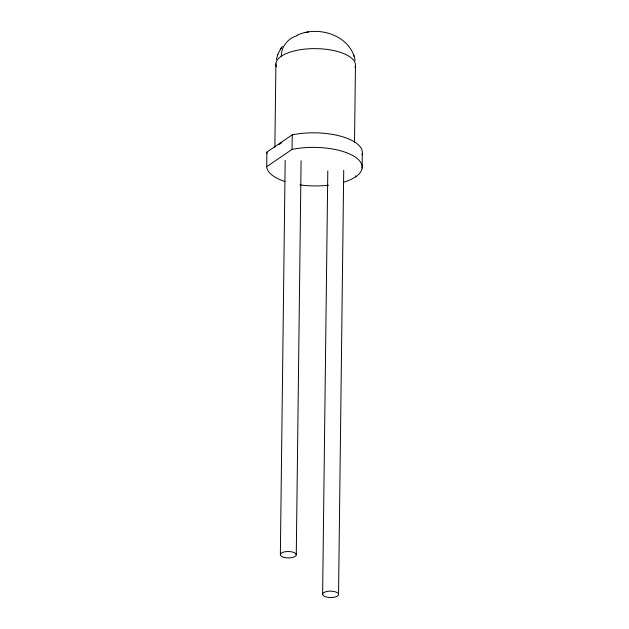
<?xml version="1.0" encoding="UTF-8"?>
<svg xmlns="http://www.w3.org/2000/svg" width="629" height="629" viewBox="0 0 629 629"><rect width="100%" height="100%" fill="white"/><g stroke="black" fill="none" stroke-linecap="round" stroke-linejoin="round"><path stroke-width="0.94" d="M284.992 181.537A47.765 19.279 0.7 0 1 266.688 166.677L266.861 152.108L292.241 134.834A47.765 19.279 0.7 0 1 341.61 136.469A47.765 19.279 0.7 0 1 362.045 154.852M274.873 147.296L275.895 63.82M280.361 554.55L285.173 160.403M266.688 166.677L292.06 149.395L292.241 134.834M296.275 554.896A7.965 3.216 0.7 0 0 284.536 551.853A7.965 3.216 0.7 0 0 284.143 557.412A7.965 3.216 0.7 0 0 296.275 554.896L301.087 160.749M322.622 594.161L327.795 170.907M338.536 594.507A7.965 3.216 0.7 0 0 326.805 591.472A7.965 3.216 0.7 0 0 326.404 597.031A7.965 3.216 0.7 0 0 338.536 594.507L343.725 170.27M354.528 142.154L355.464 65.558M355.676 176.804L355.692 175.892M362.131 168.132L362.312 153.57M281.305 56.24C281.139 46.743 288.106 38.133 297.171 35.68M276.328 59.535L278.411 52.883L282.429 46.279M277.798 54.369L277.515 55.132M281.061 48.181L281.501 47.513M280.243 49.416L280.605 48.873M297.124 35.193C318.518 25.152 350.683 35.405 355.118 60.47M305.104 32.59L308.477 31.953M354.206 56.484L353.537 54.566M276.343 66.745A39.808 16.063 0.7 0 1 315.64 48.63A39.808 16.063 0.7 0 1 355.023 67.515M278.899 144.639A39.808 16.063 0.7 0 1 281.761 142.689M267.05 153.374A47.765 19.279 0.7 0 1 266.861 152.108M292.06 149.395A47.765 19.279 0.7 0 1 354.481 156.566A47.765 19.279 0.7 0 1 343.914 182.127M328.472 185.225A47.765 19.279 0.7 0 1 299.986 184.887"/></g></svg>
